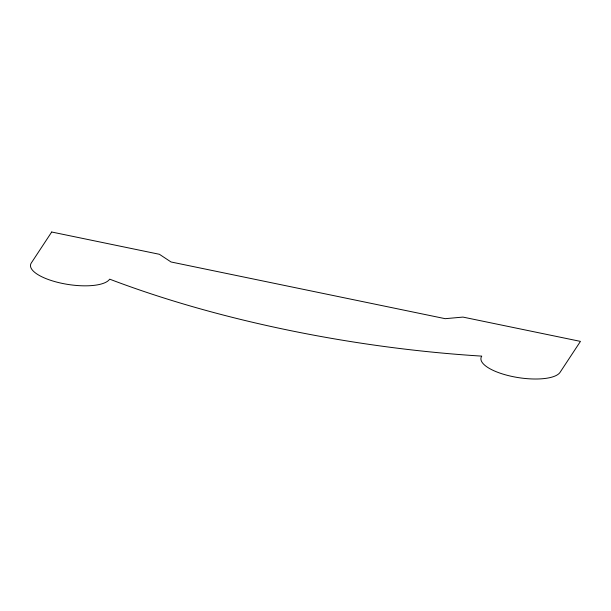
<?xml version="1.0" encoding="UTF-8"?>
<svg xmlns="http://www.w3.org/2000/svg" width="611" height="611" viewBox="0 0 611 611"><rect width="100%" height="100%" fill="white"/><g stroke="black" fill="none" stroke-linecap="round" stroke-linejoin="round"><path stroke-width="0.92" d="M51.698 232.012L31.321 262.944A40.418 13.625 8.7 0 0 62.345 283.42A40.418 13.625 8.7 0 0 109.659 279.151A476.168 160.517 8.7 0 0 481.743 356.121A40.418 13.625 8.7 0 0 512.759 376.597A40.418 13.625 8.7 0 0 560.081 372.32L580.45 341.389L462.947 317.086L445.205 318.682L171.034 261.974L159.402 254.291L51.698 232.012"/></g></svg>
